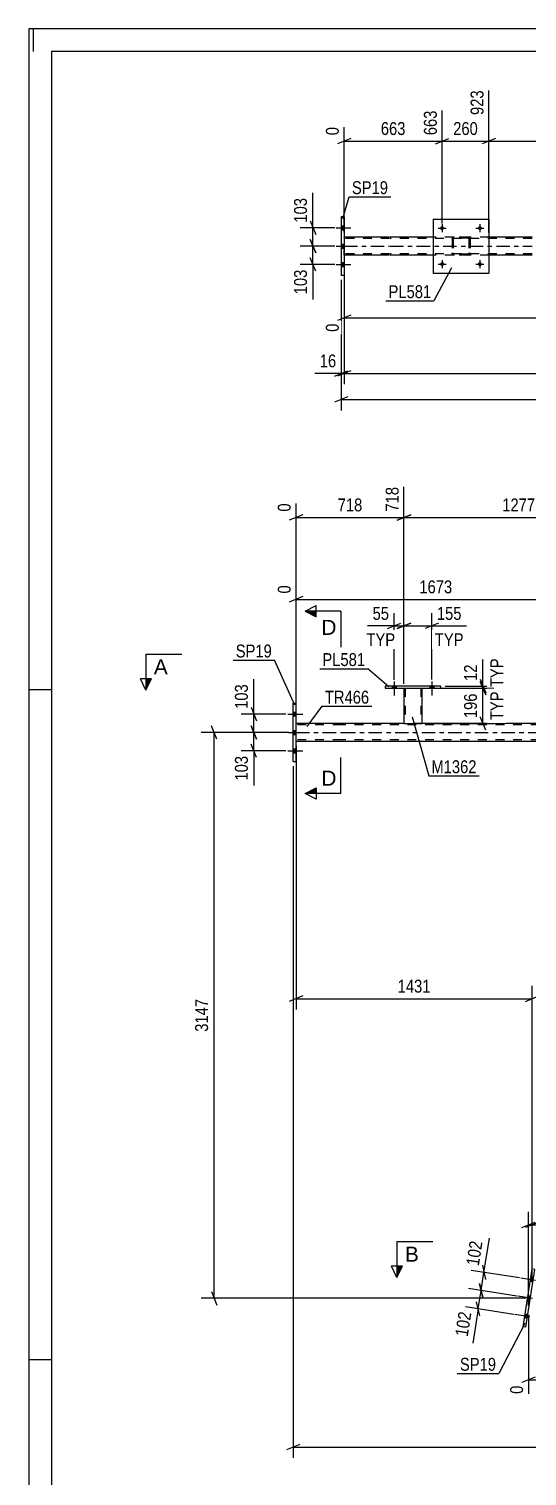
# Model space of a CAD drawing. Header units: millimetres. Extents: x 0 to 841, y 0 to 594.
# Drawn here: x 0 to 110.9, y 272.1 to 594 of the extents above; entities that cross this region are included whole.
import ezdxf

# ---------------------------------------------------------------- set-up
doc = ezdxf.new("R2010")
doc.units = ezdxf.units.MM
doc.linetypes.add('DXK_LINE_DOT2', pattern=[3.9198, 1.9599, -1.9599])
doc.linetypes.add('DXK_LINE_DOT3', pattern=[5.9187, 2.979, -0.9799, 0.9799, -0.9799])
doc.styles.add('Arial', font='ARIAL.TTF', dxfattribs={"height": 0.2})
doc.styles.add('Arial Narrow', font='ARIALN.TTF', dxfattribs={"height": 0.2})

# ---------------------------------------------------------------- blocks, each defined once
blk = doc.blocks.new('Unknown-318887585-1133 - 12244')
at = {"color": 5, "linetype": 'Continuous'}
for p, q in [((841, 594), (0, 594)), ((0, 594), (0, 0)), ((1, 589), (1, 594)), ((836, 589), (5, 589)), ((5, 589), (5, 5)), ((5, 447), (0, 447)), ((5, 298), (0, 298))]:
    blk.add_line(p, q, dxfattribs=at)
blk = doc.blocks.new('Bolt-318887585-5490 - 5449')
at = {"linetype": 'Continuous'}
for points in [[(92.42, 549.69, -1), (91.54, 549.69, -1)], [(100.82, 549.69, -1), (99.94, 549.69, -1)]]:
    blk.add_hatch(color=1, dxfattribs=at).paths.add_polyline_path(points)
at = {"color": 1, "linetype": 'Continuous'}
for p, q in [((91.98, 550.57), (91.98, 548.81)), ((100.38, 550.57), (100.38, 548.81)), ((91.1, 549.69), (92.86, 549.69)), ((99.5, 549.69), (101.26, 549.69))]:
    blk.add_line(p, q, dxfattribs=at)
blk = doc.blocks.new('Bolt-318887585-5491 - 5449')
at = {"linetype": 'Continuous'}
for points in [[(92.42, 541.69, -1), (91.54, 541.69, -1)], [(100.82, 541.69, -1), (99.94, 541.69, -1)]]:
    blk.add_hatch(color=1, dxfattribs=at).paths.add_polyline_path(points)
at = {"color": 1, "linetype": 'Continuous'}
for p, q in [((91.1, 541.69), (92.86, 541.69)), ((91.98, 542.57), (91.98, 540.81)), ((99.5, 541.69), (101.26, 541.69)), ((100.38, 542.57), (100.38, 540.81))]:
    blk.add_line(p, q, dxfattribs=at)
blk = doc.blocks.new('Part-318887585-5522 - 5449')
at = {"color": 2, "linetype": 'Continuous'}
for p, q in [((89.98, 551.69), (89.98, 539.69)), ((89.98, 551.69), (102.38, 551.69)), ((102.38, 551.69), (102.38, 539.69)), ((89.98, 539.69), (102.38, 539.69))]:
    blk.add_line(p, q, dxfattribs=at)
blk = doc.blocks.new('Part-318887585-5523 - 5449')
at = {"color": 7, "linetype": 'DXK_LINE_DOT2'}
for p, q in [((94.18, 547.21), (94.22, 547.4)), ((94.22, 547.4), (94.18, 547.21)), ((94.18, 547.21), (94.18, 544.17)), ((94.42, 547.21), (94.44, 547.3)), ((94.42, 547.21), (94.42, 544.17)), ((94.44, 547.3), (94.49, 547.38)), ((94.48, 547.66), (94.66, 547.69)), ((94.66, 547.69), (94.48, 547.66)), ((94.49, 547.38), (94.57, 547.43)), ((94.57, 547.43), (94.66, 547.45)), ((97.7, 547.69), (94.66, 547.69)), ((97.7, 547.45), (94.66, 547.45)), ((97.7, 547.69), (97.88, 547.66)), ((97.88, 547.66), (97.7, 547.69)), ((97.7, 547.45), (97.79, 547.43)), ((97.79, 547.43), (97.87, 547.38)), ((97.87, 547.38), (97.92, 547.3)), ((97.92, 547.3), (97.94, 547.21)), ((97.94, 547.21), (97.94, 544.17)), ((98.14, 547.4), (98.18, 547.21)), ((98.18, 547.21), (98.14, 547.4)), ((98.18, 547.21), (98.18, 544.17)), ((94.22, 543.99), (94.18, 544.17)), ((94.18, 544.17), (94.22, 543.99)), ((94.44, 544.08), (94.42, 544.17)), ((94.49, 544), (94.44, 544.08)), ((94.57, 543.95), (94.49, 544)), ((97.87, 544), (97.79, 543.95)), ((97.92, 544.08), (97.87, 544)), ((97.94, 544.17), (97.92, 544.08)), ((98.18, 544.17), (98.14, 543.99)), ((98.14, 543.99), (98.18, 544.17)), ((94.66, 543.69), (94.48, 543.73)), ((94.48, 543.73), (94.66, 543.69)), ((94.66, 543.93), (94.57, 543.95)), ((97.7, 543.93), (94.66, 543.93)), ((97.7, 543.69), (94.66, 543.69)), ((97.79, 543.95), (97.7, 543.93)), ((97.88, 543.73), (97.7, 543.69)), ((97.7, 543.69), (97.88, 543.73))]:
    blk.add_line(p, q, dxfattribs=at)
at = {"color": 7, "linetype": 'DXK_LINE_DOT3'}
blk.add_line((96.18, 545.69), (96.18, 545.69), dxfattribs=at)
at = {"color": 7, "linetype": 'DXK_LINE_DOT2'}
for centre, start, end in [((94.66, 547.21), 112.5, 157.5), ((94.66, 547.21), 112.5, 157.5), ((97.7, 547.21), 22.5, 67.5), ((97.7, 547.21), 22.5, 67.5), ((94.66, 544.17), 202.5, 247.5), ((94.66, 544.17), 202.5, 247.5), ((97.7, 544.17), 292.5, 337.5), ((97.7, 544.17), 292.5, 337.5)]:
    blk.add_arc(centre, 0.48, start, end, dxfattribs=at)
blk = doc.blocks.new('Bolt-318887585-5683 - 5449')
at = {"linetype": 'Continuous'}
for points in [[(70.16, 549.35), (70.16, 550.23), (69.52, 550.23), (69.52, 549.35)], [(70.16, 549.35), (70.16, 550.23), (69.52, 550.23), (69.52, 549.35)], [(70.16, 549.35), (70.16, 550.23), (69.52, 550.23), (69.52, 549.35)], [(70.16, 545.25), (70.16, 546.13), (69.52, 546.13), (69.52, 545.25)], [(70.16, 545.25), (70.16, 546.13), (69.52, 546.13), (69.52, 545.25)], [(70.16, 541.15), (70.16, 542.03), (69.52, 542.03), (69.52, 541.15)], [(70.16, 541.15), (70.16, 542.03), (69.52, 542.03), (69.52, 541.15)], [(70.16, 541.15), (70.16, 542.03), (69.52, 542.03), (69.52, 541.15)]]:
    blk.add_hatch(color=1, dxfattribs=at).paths.add_polyline_path(points)
at = {"color": 1, "linetype": 'Continuous'}
for p, q in [((68.36, 549.79), (71.68, 549.79)), ((68.36, 549.79), (71.68, 549.79)), ((68.36, 549.79), (71.68, 549.79)), ((69.52, 550.23), (70.16, 550.23)), ((69.52, 550.23), (70.16, 550.23)), ((69.52, 550.23), (70.16, 550.23)), ((69.52, 549.35), (70.16, 549.35)), ((69.52, 549.35), (70.16, 549.35)), ((69.52, 549.35), (70.16, 549.35)), ((68.36, 545.69), (71.68, 545.69)), ((68.36, 545.69), (71.68, 545.69)), ((69.52, 546.13), (70.16, 546.13)), ((69.52, 546.13), (70.16, 546.13)), ((69.52, 545.25), (70.16, 545.25)), ((69.52, 545.25), (70.16, 545.25)), ((68.36, 541.59), (71.68, 541.59)), ((68.36, 541.59), (71.68, 541.59)), ((68.36, 541.59), (71.68, 541.59)), ((69.52, 542.03), (70.16, 542.03)), ((69.52, 542.03), (70.16, 542.03)), ((69.52, 542.03), (70.16, 542.03)), ((69.52, 541.15), (70.16, 541.15)), ((69.52, 541.15), (70.16, 541.15)), ((69.52, 541.15), (70.16, 541.15))]:
    blk.add_line(p, q, dxfattribs=at)
blk = doc.blocks.new('Part-318887585-5634 - 5449')
at = {"color": 2, "linetype": 'Continuous'}
for p, q in [((70.16, 552.19), (69.52, 552.19)), ((69.52, 552.19), (69.52, 539.19)), ((70.16, 552.19), (70.16, 539.19)), ((70.16, 539.19), (69.52, 539.19))]:
    blk.add_line(p, q, dxfattribs=at)
blk = doc.blocks.new('Part-318887585-5688 - 5449')
at = {"color": 2, "linetype": 'Continuous'}
for p, q in [((80.28, 547.69), (70.16, 547.69)), ((89.98, 547.69), (80.38, 547.69)), ((111.98, 547.69), (102.38, 547.69)), ((80.28, 543.69), (70.16, 543.69)), ((89.98, 543.69), (80.38, 543.69)), ((111.98, 543.69), (102.38, 543.69))]:
    blk.add_line(p, q, dxfattribs=at)
at = {"color": 7, "linetype": 'DXK_LINE_DOT2'}
for p, q in [((70.16, 543.69), (70.16, 547.69)), ((80.28, 547.37), (70.16, 547.37)), ((111.98, 547.37), (80.38, 547.37)), ((102.38, 547.69), (89.98, 547.69)), ((80.28, 544.01), (70.16, 544.01)), ((111.98, 544.01), (80.38, 544.01)), ((102.38, 543.69), (89.98, 543.69))]:
    blk.add_line(p, q, dxfattribs=at)
at = {"color": 7, "linetype": 'DXK_LINE_DOT3'}
for p, q in [((70.16, 545.69), (80.28, 545.69)), ((80.38, 545.69), (111.98, 545.69))]:
    blk.add_line(p, q, dxfattribs=at)
blk = doc.blocks.new('Part-318887585-4047 - 3642')
at = {"color": 2, "linetype": 'Continuous'}
for p, q in [((111.97, 318.19), (109.95, 305.35)), ((110.58, 305.25), (112.6, 318.09)), ((112.6, 318.09), (111.97, 318.19)), ((110.58, 305.25), (109.95, 305.35))]:
    blk.add_line(p, q, dxfattribs=at)
blk = doc.blocks.new('Bolt-318887585-3649 - 3642')
at = {"linetype": 'Continuous'}
for points in [[(80.84, 447.37), (81.72, 447.37), (81.72, 447.85), (80.84, 447.85)], [(89.24, 447.37), (90.12, 447.37), (90.12, 447.85), (89.24, 447.85)]]:
    blk.add_hatch(color=1, dxfattribs=at).paths.add_polyline_path(points)
at = {"color": 1, "linetype": 'Continuous'}
for p, q in [((80.84, 447.85), (80.84, 447.37)), ((81.28, 448.85), (81.28, 445.73)), ((81.72, 447.85), (81.72, 447.37)), ((89.24, 447.85), (89.24, 447.37)), ((89.68, 448.85), (89.68, 445.73)), ((90.12, 447.85), (90.12, 447.37))]:
    blk.add_line(p, q, dxfattribs=at)
blk = doc.blocks.new('Bolt-318887585-3650 - 3642')
at = {"linetype": 'Continuous'}
for points in [[(80.84, 447.37), (81.72, 447.37), (81.72, 447.85), (80.84, 447.85)], [(89.24, 447.37), (90.12, 447.37), (90.12, 447.85), (89.24, 447.85)]]:
    blk.add_hatch(color=1, dxfattribs=at).paths.add_polyline_path(points)
at = {"color": 1, "linetype": 'Continuous'}
for p, q in [((80.84, 447.85), (80.84, 447.37)), ((81.28, 448.85), (81.28, 445.73)), ((81.72, 447.85), (81.72, 447.37)), ((89.24, 447.85), (89.24, 447.37)), ((89.68, 448.85), (89.68, 445.73)), ((90.12, 447.85), (90.12, 447.37))]:
    blk.add_line(p, q, dxfattribs=at)
blk = doc.blocks.new('Part-318887585-3680 - 3642')
at = {"color": 7, "linetype": 'DXK_LINE_DOT2'}
for p, q in [((83.48, 447.38), (87.48, 447.38)), ((83.48, 447.37), (83.48, 447.38)), ((83.48, 447.38), (83.48, 447.37)), ((83.72, 447.38), (83.72, 439.53)), ((87.24, 447.38), (87.24, 439.53)), ((87.48, 447.38), (87.48, 447.37)), ((87.48, 447.37), (87.48, 447.38)), ((87.18, 439.53), (87.22, 439.53)), ((87.18, 439.53), (87.22, 439.53)), ((87.22, 439.53), (87.24, 439.53)), ((87.22, 439.53), (87.24, 439.53))]:
    blk.add_line(p, q, dxfattribs=at)
at = {"color": 2, "linetype": 'Continuous'}
for p, q in [((83.48, 447.37), (83.48, 439.53)), ((87.48, 447.37), (87.48, 439.53)), ((83.48, 439.53), (87.48, 439.53))]:
    blk.add_line(p, q, dxfattribs=at)
blk = doc.blocks.new('Part-318887585-3685 - 3642')
at = {"color": 2, "linetype": 'Continuous'}
for p, q in [((79.28, 447.85), (79.28, 447.37)), ((91.68, 447.85), (79.28, 447.85)), ((91.68, 447.37), (91.68, 447.85)), ((79.28, 447.37), (91.68, 447.37))]:
    blk.add_line(p, q, dxfattribs=at)
blk = doc.blocks.new('Bolt-318887585-3907 - 3642')
at = {"linetype": 'Continuous'}
for points in [[(111.66, 316.26), (111.53, 315.39), (112.16, 315.29), (112.3, 316.16)], [(111.66, 316.26), (111.53, 315.39), (112.16, 315.29), (112.3, 316.16)], [(111.66, 316.26), (111.53, 315.39), (112.16, 315.29), (112.3, 316.16)], [(111.03, 312.21), (110.89, 311.34), (111.52, 311.24), (111.66, 312.11)], [(111.03, 312.21), (110.89, 311.34), (111.52, 311.24), (111.66, 312.11)], [(110.39, 308.16), (110.25, 307.29), (110.89, 307.19), (111.02, 308.06)], [(110.39, 308.16), (110.25, 307.29), (110.89, 307.19), (111.02, 308.06)], [(110.39, 308.16), (110.25, 307.29), (110.89, 307.19), (111.02, 308.06)]]:
    blk.add_hatch(color=1, dxfattribs=at).paths.add_polyline_path(points)
at = {"color": 1, "linetype": 'Continuous'}
for p, q in [((112.74, 315.64), (109.46, 316.16)), ((112.74, 315.64), (109.46, 316.16)), ((112.74, 315.64), (109.46, 316.16)), ((112.3, 316.16), (111.66, 316.26)), ((112.3, 316.16), (111.66, 316.26)), ((112.3, 316.16), (111.66, 316.26)), ((112.16, 315.29), (111.53, 315.39)), ((112.16, 315.29), (111.53, 315.39)), ((112.16, 315.29), (111.53, 315.39)), ((112.11, 311.59), (108.83, 312.11)), ((112.11, 311.59), (108.83, 312.11)), ((111.52, 311.24), (110.89, 311.34)), ((111.52, 311.24), (110.89, 311.34)), ((111.66, 312.11), (111.03, 312.21)), ((111.66, 312.11), (111.03, 312.21)), ((111.47, 307.54), (108.19, 308.06)), ((111.47, 307.54), (108.19, 308.06)), ((111.47, 307.54), (108.19, 308.06)), ((110.89, 307.19), (110.25, 307.29)), ((110.89, 307.19), (110.25, 307.29)), ((110.89, 307.19), (110.25, 307.29)), ((111.02, 308.06), (110.39, 308.16)), ((111.02, 308.06), (110.39, 308.16)), ((111.02, 308.06), (110.39, 308.16))]:
    blk.add_line(p, q, dxfattribs=at)
blk = doc.blocks.new('Bolt-318887585-3908 - 3642')
at = {"linetype": 'Continuous'}
for points in [[(59.46, 441.19), (59.46, 442.07), (58.82, 442.07), (58.82, 441.19)], [(59.46, 441.19), (59.46, 442.07), (58.82, 442.07), (58.82, 441.19)], [(59.46, 441.19), (59.46, 442.07), (58.82, 442.07), (58.82, 441.19)], [(59.46, 437.09), (59.46, 437.97), (58.82, 437.97), (58.82, 437.09)], [(59.46, 437.09), (59.46, 437.97), (58.82, 437.97), (58.82, 437.09)], [(59.46, 432.99), (59.46, 433.87), (58.82, 433.87), (58.82, 432.99)], [(59.46, 432.99), (59.46, 433.87), (58.82, 433.87), (58.82, 432.99)], [(59.46, 432.99), (59.46, 433.87), (58.82, 433.87), (58.82, 432.99)]]:
    blk.add_hatch(color=1, dxfattribs=at).paths.add_polyline_path(points)
at = {"color": 1, "linetype": 'Continuous'}
for p, q in [((57.66, 441.63), (60.98, 441.63)), ((57.66, 441.63), (60.98, 441.63)), ((57.66, 441.63), (60.98, 441.63)), ((58.82, 442.07), (59.46, 442.07)), ((58.82, 442.07), (59.46, 442.07)), ((58.82, 442.07), (59.46, 442.07)), ((58.82, 441.19), (59.46, 441.19)), ((58.82, 441.19), (59.46, 441.19)), ((58.82, 441.19), (59.46, 441.19)), ((58.82, 437.97), (59.46, 437.97)), ((58.82, 437.97), (59.46, 437.97)), ((57.66, 437.53), (60.98, 437.53)), ((57.66, 437.53), (60.98, 437.53)), ((58.82, 437.09), (59.46, 437.09)), ((58.82, 437.09), (59.46, 437.09)), ((57.66, 433.43), (60.98, 433.43)), ((57.66, 433.43), (60.98, 433.43)), ((57.66, 433.43), (60.98, 433.43)), ((58.82, 433.87), (59.46, 433.87)), ((58.82, 433.87), (59.46, 433.87)), ((58.82, 433.87), (59.46, 433.87)), ((58.82, 432.99), (59.46, 432.99)), ((58.82, 432.99), (59.46, 432.99)), ((58.82, 432.99), (59.46, 432.99))]:
    blk.add_line(p, q, dxfattribs=at)
blk = doc.blocks.new('Part-318887585-4073 - 3642')
at = {"color": 2, "linetype": 'Continuous'}
for p, q in [((69.58, 439.53), (59.46, 439.53)), ((83.48, 439.53), (69.68, 439.53)), ((134.56, 439.53), (87.48, 439.53)), ((69.58, 435.53), (59.46, 435.53)), ((121.68, 435.53), (69.68, 435.53))]:
    blk.add_line(p, q, dxfattribs=at)
at = {"color": 7, "linetype": 'DXK_LINE_DOT2'}
for p, q in [((59.46, 435.53), (59.46, 439.53)), ((69.58, 439.21), (59.46, 439.21)), ((776.11, 439.21), (69.68, 439.21)), ((87.48, 439.53), (83.48, 439.53)), ((69.58, 435.85), (59.46, 435.85)), ((776.11, 435.85), (69.68, 435.85))]:
    blk.add_line(p, q, dxfattribs=at)
at = {"color": 7, "linetype": 'DXK_LINE_DOT3'}
for p, q in [((59.46, 437.53), (69.58, 437.53)), ((69.68, 437.53), (776.11, 437.53))]:
    blk.add_line(p, q, dxfattribs=at)
blk = doc.blocks.new('Part-318887585-4092 - 3642')
at = {"color": 2, "linetype": 'Continuous'}
for p, q in [((58.82, 431.03), (58.82, 444.03)), ((58.82, 444.03), (59.46, 444.03)), ((59.46, 431.03), (59.46, 444.03)), ((58.82, 431.03), (59.46, 431.03))]:
    blk.add_line(p, q, dxfattribs=at)
blk = doc.blocks.new('StraightDimension-318887585-6262 - 5449')
at = {"color": 7, "linetype": 'Continuous'}
for p, q in [((102.38, 548.69), (102.38, 580.34)), ((91.98, 550.69), (91.98, 575.84)), ((90.48, 568.46), (93.48, 569.66)), ((91.98, 569.06), (102.38, 569.06)), ((103.88, 569.66), (100.88, 568.46))]:
    blk.add_line(p, q, dxfattribs=at)
at = {"color": 0}
blk.add_wipeout([(100.52, 569.81), (100.52, 574.01), (93.84, 574.01), (93.84, 569.81)], dxfattribs=at)
at = {"color": 0, "linetype": 'Continuous'}
blk.add_wipeout([(101.78, 580.94), (97.58, 580.94), (97.58, 574.26), (101.78, 574.26)], dxfattribs=at)
at = {"color": 3, "linetype": 'Continuous', "style": 'Arial Narrow'}
blk.add_text('923', height=2.863, rotation=90.0002, dxfattribs=at).set_placement((101.18, 574.86))
at = {"color": 3, "style": 'Arial Narrow'}
blk.add_text('260', height=2.863, dxfattribs=at).set_placement((94.44, 570.41))
blk = doc.blocks.new('StraightDimension-318887585-6276 - 5449')
at = {"color": 7, "linetype": 'Continuous'}
for p, q in [((91.98, 550.69), (91.98, 575.84)), ((70.16, 548.69), (70.16, 572.18)), ((71.66, 569.66), (68.66, 568.46)), ((70.16, 569.06), (91.98, 569.06)), ((90.48, 568.46), (93.48, 569.66))]:
    blk.add_line(p, q, dxfattribs=at)
at = {"color": 0, "linetype": 'Continuous'}
for points in [[(91.38, 576.44), (87.18, 576.44), (87.18, 569.76), (91.38, 569.76)], [(69.56, 572.78), (65.36, 572.78), (65.36, 569.76), (69.56, 569.76)]]:
    blk.add_wipeout(points, dxfattribs=at)
at = {"color": 0}
blk.add_wipeout([(84.41, 569.81), (84.41, 574.01), (77.73, 574.01), (77.73, 569.81)], dxfattribs=at)
at = {"color": 3, "style": 'Arial Narrow'}
blk.add_text('663', height=2.863, dxfattribs=at).set_placement((78.33, 570.41))
at = {"color": 3, "linetype": 'Continuous', "style": 'Arial Narrow'}
for s, height, p in [('663', 2.863, (90.78, 570.36)), ('0', 2.86, (68.96, 570.36))]:
    blk.add_text(s, height=height, rotation=90.0002, dxfattribs=at).set_placement(p)
blk = doc.blocks.new('StraightDimension-318887585-6286 - 5449')
at = {"color": 7, "linetype": 'Continuous'}
for p, q in [((62.63, 547.19), (63.83, 544.19)), ((68.07, 545.69), (60.38, 545.69)), ((63.23, 541.59), (63.23, 545.69)), ((68.07, 541.59), (60.38, 541.59)), ((63.83, 540.09), (62.63, 543.09))]:
    blk.add_line(p, q, dxfattribs=at)
at = {"color": 0}
blk.add_wipeout([(62.48, 541.07), (58.28, 541.07), (58.28, 534.38), (62.48, 534.38)], dxfattribs=at)
at = {"color": 7, "linetype": 'Continuous'}
blk.add_line((63.23, 541.59), (63.23, 533.86), dxfattribs=at)
blk.add_line((63.23, 541.59), (63.23, 533.86), dxfattribs=at)
at = {"color": 3, "style": 'Arial Narrow'}
blk.add_text('103', height=2.863, rotation=90.0002, dxfattribs=at).set_placement((61.88, 534.98))
blk = doc.blocks.new('StraightDimension-318887585-6307 - 5449')
at = {"color": 7, "linetype": 'Continuous'}
for p, q in [((69.52, 538.19), (69.52, 514.99)), ((70.16, 538.19), (70.16, 514.99)), ((68.02, 516.79), (71.02, 517.99)), ((71.66, 517.99), (68.66, 516.79)), ((69.52, 517.39), (70.16, 517.39))]:
    blk.add_line(p, q, dxfattribs=at)
at = {"color": 0}
blk.add_wipeout([(69, 518.14), (69, 522.34), (64.14, 522.34), (64.14, 518.14)], dxfattribs=at)
at = {"color": 7, "linetype": 'Continuous'}
blk.add_line((69.52, 517.39), (63.61, 517.39), dxfattribs=at)
blk.add_line((69.52, 517.39), (63.61, 517.39), dxfattribs=at)
at = {"color": 3, "style": 'Arial Narrow'}
blk.add_text('16', height=2.863, dxfattribs=at).set_placement((64.74, 518.74))
blk = doc.blocks.new('StraightDimension-318887585-6248 - 5449')
at = {"color": 7, "linetype": 'Continuous'}
for p, q in [((102.38, 548.69), (102.38, 580.34)), ((132.36, 550.69), (132.36, 577.67)), ((103.88, 569.66), (100.88, 568.46)), ((102.38, 569.06), (132.36, 569.06)), ((130.86, 568.46), (133.86, 569.66))]:
    blk.add_line(p, q, dxfattribs=at)
at = {"color": 0, "linetype": 'Continuous'}
blk.add_wipeout([(131.76, 578.27), (127.56, 578.27), (127.56, 569.76), (131.76, 569.76)], dxfattribs=at)
at = {"color": 0}
blk.add_wipeout([(121.63, 569.81), (121.63, 574.01), (113.11, 574.01), (113.11, 569.81)], dxfattribs=at)
at = {"color": 3, "linetype": 'Continuous', "style": 'Arial Narrow'}
blk.add_text('1940', height=2.863, rotation=90.0002, dxfattribs=at).set_placement((131.16, 570.36))
at = {"color": 3, "style": 'Arial Narrow'}
blk.add_text('1017', height=2.863, dxfattribs=at).set_placement((113.71, 570.41))
blk = doc.blocks.new('StraightDimension-318887585-6296 - 5449')
at = {"color": 7, "linetype": 'Continuous'}
for p, q in [((62.63, 551.29), (63.83, 548.29)), ((68.07, 549.79), (60.38, 549.79)), ((63.83, 544.19), (62.63, 547.19)), ((63.23, 545.69), (63.23, 549.79)), ((68.07, 545.69), (60.38, 545.69))]:
    blk.add_line(p, q, dxfattribs=at)
at = {"color": 0}
blk.add_wipeout([(62.48, 557), (58.28, 557), (58.28, 550.32), (62.48, 550.32)], dxfattribs=at)
at = {"color": 7, "linetype": 'Continuous'}
blk.add_line((63.23, 549.79), (63.23, 557.53), dxfattribs=at)
blk.add_line((63.23, 549.79), (63.23, 557.53), dxfattribs=at)
at = {"color": 3, "style": 'Arial Narrow'}
blk.add_text('103', height=2.863, rotation=90.0002, dxfattribs=at).set_placement((61.88, 550.92))
blk = doc.blocks.new('StraightDimension-318887585-6317 - 5449')
at = {"color": 7, "linetype": 'Continuous'}
for p, q in [((70.16, 538.19), (70.16, 514.99)), ((71.66, 517.99), (68.66, 516.79)), ((70.16, 517.39), (776.11, 517.39))]:
    blk.add_line(p, q, dxfattribs=at)
blk = doc.blocks.new('StraightDimension-318887585-6338 - 5449')
at = {"color": 7, "linetype": 'Continuous'}
for p, q in [((69.52, 538.19), (69.52, 509.17)), ((71.02, 512.17), (68.02, 510.97)), ((69.52, 511.57), (776.75, 511.57))]:
    blk.add_line(p, q, dxfattribs=at)
blk = doc.blocks.new('StraightDimension-318887585-6380 - 5449')
at = {"color": 7, "linetype": 'Continuous'}
for p, q in [((70.16, 542.69), (70.16, 526.64)), ((71.66, 530.37), (68.66, 529.17)), ((70.16, 529.77), (719.93, 529.77))]:
    blk.add_line(p, q, dxfattribs=at)
at = {"color": 0, "linetype": 'Continuous'}
blk.add_wipeout([(69.56, 529.07), (65.36, 529.07), (65.36, 526.04), (69.56, 526.04)], dxfattribs=at)
at = {"color": 3, "linetype": 'Continuous', "style": 'Arial Narrow'}
blk.add_text('0', height=2.86, rotation=90.0002, dxfattribs=at).set_placement((68.96, 526.64))
blk = doc.blocks.new('StraightDimension-318887585-4803 - 3642')
at = {"color": 7, "linetype": 'Continuous'}
for p, q in [((121.68, 436.53), (121.68, 475.74)), ((59.46, 445.03), (59.46, 470.26)), ((60.96, 467.73), (57.96, 466.53)), ((59.46, 467.13), (121.68, 467.13)), ((120.18, 466.53), (123.18, 467.73))]:
    blk.add_line(p, q, dxfattribs=at)
at = {"color": 0, "linetype": 'Continuous'}
for points in [[(121.08, 476.34), (116.88, 476.34), (116.88, 467.83), (121.08, 467.83)], [(58.86, 470.86), (54.66, 470.86), (54.66, 467.83), (58.86, 467.83)]]:
    blk.add_wipeout(points, dxfattribs=at)
at = {"color": 0}
blk.add_wipeout([(94.83, 467.88), (94.83, 472.08), (86.31, 472.08), (86.31, 467.88)], dxfattribs=at)
at = {"color": 3, "linetype": 'Continuous', "style": 'Arial Narrow'}
for s, height, p in [('1673', 2.863, (120.48, 468.43)), ('0', 2.86, (58.26, 468.43))]:
    blk.add_text(s, height=height, rotation=90.0002, dxfattribs=at).set_placement(p)
at = {"color": 3, "style": 'Arial Narrow'}
blk.add_text('1673', height=2.863, dxfattribs=at).set_placement((86.91, 468.48))
blk = doc.blocks.new('StraightDimension-318887585-5036 - 3642')
at = {"color": 7, "linetype": 'Continuous'}
for p, q in [((83.48, 448.38), (83.48, 492.13)), ((59.46, 440.53), (59.46, 488.47)), ((60.96, 485.95), (57.96, 484.75)), ((59.46, 485.35), (83.48, 485.35)), ((81.98, 484.75), (84.98, 485.95))]:
    blk.add_line(p, q, dxfattribs=at)
at = {"color": 0, "linetype": 'Continuous'}
for points in [[(82.88, 492.73), (78.68, 492.73), (78.68, 486.05), (82.88, 486.05)], [(58.86, 489.07), (54.66, 489.07), (54.66, 486.05), (58.86, 486.05)]]:
    blk.add_wipeout(points, dxfattribs=at)
at = {"color": 0}
blk.add_wipeout([(74.81, 486.1), (74.81, 490.3), (68.13, 490.3), (68.13, 486.1)], dxfattribs=at)
at = {"color": 3, "style": 'Arial Narrow'}
blk.add_text('718', height=2.863, dxfattribs=at).set_placement((68.73, 486.7))
at = {"color": 3, "linetype": 'Continuous', "style": 'Arial Narrow'}
for s, height, p in [('718', 2.863, (82.28, 486.65)), ('0', 2.86, (58.26, 486.65))]:
    blk.add_text(s, height=height, rotation=90.0002, dxfattribs=at).set_placement(p)
blk = doc.blocks.new('StraightDimension-318887585-5026 - 3642')
at = {"color": 7, "linetype": 'Continuous'}
for p, q in [((134.56, 448.38), (134.56, 493.96)), ((83.48, 448.38), (83.48, 492.13)), ((84.98, 485.95), (81.98, 484.75)), ((83.48, 485.35), (134.56, 485.35)), ((133.06, 484.75), (136.06, 485.95))]:
    blk.add_line(p, q, dxfattribs=at)
at = {"color": 0, "linetype": 'Continuous'}
blk.add_wipeout([(133.96, 494.56), (129.76, 494.56), (129.76, 486.05), (133.96, 486.05)], dxfattribs=at)
at = {"color": 0}
blk.add_wipeout([(113.28, 486.1), (113.28, 490.3), (104.76, 490.3), (104.76, 486.1)], dxfattribs=at)
at = {"color": 3, "linetype": 'Continuous', "style": 'Arial Narrow'}
blk.add_text('1995', height=2.863, rotation=90.0002, dxfattribs=at).set_placement((133.36, 486.65))
at = {"color": 3, "style": 'Arial Narrow'}
blk.add_text('1277', height=2.863, dxfattribs=at).set_placement((105.36, 486.7))
blk = doc.blocks.new('StraightDimension-318887585-4867 - 3642')
at = {"color": 7, "linetype": 'Continuous'}
for p, q in [((92.68, 447.85), (103.47, 447.85)), ((100.47, 449.35), (101.67, 446.35)), ((101.67, 445.88), (100.47, 448.88)), ((101.07, 447.38), (101.07, 447.85)), ((88.48, 447.38), (103.47, 447.38))]:
    blk.add_line(p, q, dxfattribs=at)
at = {"color": 0}
blk.add_wipeout([(100.32, 453.23), (96.12, 453.23), (96.12, 448.38), (100.32, 448.38)], dxfattribs=at)
at = {"color": 7, "linetype": 'Continuous'}
blk.add_line((101.07, 447.85), (101.07, 453.76), dxfattribs=at)
at = {"color": 3, "style": 'Arial Narrow'}
blk.add_text('12', height=2.863, rotation=90.0002, dxfattribs=at).set_placement((99.72, 448.98))
at = {"color": 0, "linetype": 'Continuous'}
blk.add_wipeout([(106.17, 454.6), (101.97, 454.6), (101.97, 447.01), (106.17, 447.01)], dxfattribs=at)
at = {"color": 7, "linetype": 'Continuous'}
blk.add_line((101.07, 447.85), (101.07, 453.76), dxfattribs=at)
at = {"color": 3, "linetype": 'Continuous', "style": 'Arial Narrow'}
blk.add_text('TYP', height=2.863, rotation=90.0002, dxfattribs=at).set_placement((105.57, 447.61))
blk = doc.blocks.new('StraightDimension-318887585-11056 - 3642')
at = {"color": 7, "linetype": 'Continuous'}
for p, q in [((81.28, 449.22), (81.28, 464.07)), ((83.48, 448.37), (83.48, 464.07)), ((79.78, 460.62), (82.78, 461.82)), ((81.28, 461.22), (83.48, 461.22)), ((84.98, 461.82), (81.98, 460.62))]:
    blk.add_line(p, q, dxfattribs=at)
at = {"color": 0}
blk.add_wipeout([(80.76, 461.97), (80.76, 466.17), (75.9, 466.17), (75.9, 461.97)], dxfattribs=at)
at = {"color": 7, "linetype": 'Continuous'}
blk.add_line((81.28, 461.22), (75.37, 461.22), dxfattribs=at)
at = {"color": 3, "style": 'Arial Narrow'}
blk.add_text('55', height=2.863, dxfattribs=at).set_placement((76.5, 462.57))
at = {"color": 0, "linetype": 'Continuous'}
blk.add_wipeout([(82.12, 456.12), (82.12, 460.32), (74.53, 460.32), (74.53, 456.12)], dxfattribs=at)
at = {"color": 7, "linetype": 'Continuous'}
blk.add_line((81.28, 461.22), (75.37, 461.22), dxfattribs=at)
at = {"color": 3, "linetype": 'Continuous', "style": 'Arial Narrow'}
blk.add_text('TYP', height=2.863, dxfattribs=at).set_placement((75.13, 456.72))
blk = doc.blocks.new('StraightDimension-318887585-4483 - 3642')
at = {"color": 7, "linetype": 'Continuous'}
for p, q in [((58.82, 430.03), (58.82, 276.17)), ((60.32, 279.17), (57.32, 277.97)), ((58.82, 278.57), (798.37, 278.57))]:
    blk.add_line(p, q, dxfattribs=at)
blk = doc.blocks.new('StraightDimension-318887585-11105 - 3642')
at = {"color": 7, "linetype": 'Continuous'}
for p, q in [((41.82, 436.03), (40.62, 439.03)), ((57.82, 437.53), (38.37, 437.53)), ((41.22, 311.67), (41.22, 437.53)), ((40.62, 313.17), (41.82, 310.17)), ((110.59, 311.67), (38.37, 311.67))]:
    blk.add_line(p, q, dxfattribs=at)
at = {"color": 0}
blk.add_wipeout([(40.47, 378.86), (36.27, 378.86), (36.27, 370.35), (40.47, 370.35)], dxfattribs=at)
at = {"color": 3, "style": 'Arial Narrow'}
blk.add_text('3147', height=2.863, rotation=90.0002, dxfattribs=at).set_placement((39.87, 370.95))
blk = doc.blocks.new('StraightDimension-318887585-4470 - 3642')
at = {"color": 7, "linetype": 'Continuous'}
for p, q in [((165.8, 313.31), (165.8, 284.94)), ((111.18, 308.03), (111.18, 290.42)), ((112.68, 294.15), (109.68, 292.95)), ((111.18, 293.55), (165.8, 293.55)), ((164.3, 292.95), (167.3, 294.15))]:
    blk.add_line(p, q, dxfattribs=at)
at = {"color": 0}
blk.add_wipeout([(142.75, 294.3), (142.75, 298.5), (134.23, 298.5), (134.23, 294.3)], dxfattribs=at)
at = {"color": 0, "linetype": 'Continuous'}
for points in [[(110.58, 292.85), (106.38, 292.85), (106.38, 289.82), (110.58, 289.82)], [(165.2, 292.85), (161, 292.85), (161, 284.34), (165.2, 284.34)]]:
    blk.add_wipeout(points, dxfattribs=at)
at = {"color": 3, "style": 'Arial Narrow'}
blk.add_text('1366', height=2.863, dxfattribs=at).set_placement((134.83, 294.9))
at = {"color": 3, "linetype": 'Continuous', "style": 'Arial Narrow'}
for s, height, p in [('0', 2.86, (109.98, 290.42)), ('1366', 2.863, (164.6, 284.94))]:
    blk.add_text(s, height=height, rotation=90.0002, dxfattribs=at).set_placement(p)
blk = doc.blocks.new('StraightDimension-318887585-4847 - 3642')
at = {"color": 7, "linetype": 'Continuous'}
for p, q in [((59.46, 434.53), (59.46, 375.91)), ((112.01, 315.31), (112.01, 381.16)), ((60.96, 378.91), (57.96, 377.71)), ((59.46, 378.31), (112.01, 378.31)), ((110.51, 377.71), (113.51, 378.91))]:
    blk.add_line(p, q, dxfattribs=at)
at = {"color": 0}
blk.add_wipeout([(89.99, 379.06), (89.99, 383.26), (81.48, 383.26), (81.48, 379.06)], dxfattribs=at)
at = {"color": 3, "style": 'Arial Narrow'}
blk.add_text('1431', height=2.863, dxfattribs=at).set_placement((82.08, 379.66))
blk = doc.blocks.new('StraightDimension-318887585-4875 - 3642')
at = {"color": 7, "linetype": 'Continuous'}
for p, q in [((100.47, 448.88), (101.67, 445.88)), ((88.48, 447.38), (103.47, 447.38)), ((101.07, 439.53), (101.07, 447.38)), ((101.67, 438.03), (100.47, 441.03)), ((88.48, 439.53), (103.47, 439.53))]:
    blk.add_line(p, q, dxfattribs=at)
at = {"color": 0}
blk.add_wipeout([(100.32, 446.8), (96.12, 446.8), (96.12, 440.11), (100.32, 440.11)], dxfattribs=at)
at = {"color": 0, "linetype": 'Continuous'}
blk.add_wipeout([(106.17, 447.25), (101.97, 447.25), (101.97, 439.66), (106.17, 439.66)], dxfattribs=at)
at = {"color": 3, "style": 'Arial Narrow'}
blk.add_text('196', height=2.863, rotation=90.0002, dxfattribs=at).set_placement((99.72, 440.71))
at = {"color": 3, "linetype": 'Continuous', "style": 'Arial Narrow'}
blk.add_text('TYP', height=2.863, rotation=90.0002, dxfattribs=at).set_placement((105.57, 440.26))
blk = doc.blocks.new('StraightDimension-318887585-5058 - 3642')
at = {"color": 7, "linetype": 'Continuous'}
for p, q in [((57.16, 441.63), (47.22, 441.63)), ((49.47, 443.13), (50.67, 440.13)), ((50.07, 437.53), (50.07, 441.63)), ((50.67, 436.03), (49.47, 439.03)), ((57.16, 437.53), (47.22, 437.53))]:
    blk.add_line(p, q, dxfattribs=at)
at = {"color": 0}
blk.add_wipeout([(49.32, 448.84), (45.12, 448.84), (45.12, 442.16), (49.32, 442.16)], dxfattribs=at)
at = {"color": 7, "linetype": 'Continuous'}
blk.add_line((50.07, 441.63), (50.07, 449.37), dxfattribs=at)
blk.add_line((50.07, 441.63), (50.07, 449.37), dxfattribs=at)
at = {"color": 3, "style": 'Arial Narrow'}
blk.add_text('103', height=2.863, rotation=90.0002, dxfattribs=at).set_placement((48.72, 442.76))
blk = doc.blocks.new('StraightDimension-318887585-5068 - 3642')
at = {"color": 7, "linetype": 'Continuous'}
for p, q in [((49.47, 439.03), (50.67, 436.03)), ((57.16, 437.53), (47.22, 437.53)), ((50.67, 431.93), (49.47, 434.93)), ((50.07, 433.43), (50.07, 437.53)), ((57.16, 433.43), (47.22, 433.43))]:
    blk.add_line(p, q, dxfattribs=at)
at = {"color": 0}
blk.add_wipeout([(49.32, 432.91), (45.12, 432.91), (45.12, 426.22), (49.32, 426.22)], dxfattribs=at)
at = {"color": 7, "linetype": 'Continuous'}
blk.add_line((50.07, 433.43), (50.07, 425.7), dxfattribs=at)
blk.add_line((50.07, 433.43), (50.07, 425.7), dxfattribs=at)
at = {"color": 3, "style": 'Arial Narrow'}
blk.add_text('103', height=2.863, rotation=90.0002, dxfattribs=at).set_placement((48.72, 426.82))
blk = doc.blocks.new('StraightDimension-318887585-11055 - 3642')
at = {"color": 7, "linetype": 'Continuous'}
for p, q in [((83.48, 448.37), (83.48, 464.07)), ((89.68, 449.27), (89.68, 464.07)), ((81.98, 460.62), (84.98, 461.82)), ((83.48, 461.22), (89.68, 461.22)), ((91.18, 461.82), (88.18, 460.62))]:
    blk.add_line(p, q, dxfattribs=at)
at = {"color": 0}
blk.add_wipeout([(96.89, 461.97), (96.89, 466.17), (90.21, 466.17), (90.21, 461.97)], dxfattribs=at)
at = {"color": 7, "linetype": 'Continuous'}
blk.add_line((89.68, 461.22), (97.41, 461.22), dxfattribs=at)
at = {"color": 3, "style": 'Arial Narrow'}
blk.add_text('155', height=2.863, dxfattribs=at).set_placement((90.81, 462.57))
at = {"color": 0, "linetype": 'Continuous'}
blk.add_wipeout([(97.34, 456.12), (97.34, 460.32), (89.75, 460.32), (89.75, 456.12)], dxfattribs=at)
at = {"color": 7, "linetype": 'Continuous'}
blk.add_line((89.68, 461.22), (97.41, 461.22), dxfattribs=at)
at = {"color": 3, "linetype": 'Continuous', "style": 'Arial Narrow'}
blk.add_text('TYP', height=2.863, dxfattribs=at).set_placement((90.35, 456.72))
blk = doc.blocks.new('StraightDimension-318887585-11112 - 3642')
at = {"color": 7, "linetype": 'Continuous'}
for p, q in [((100.93, 319.02), (101.65, 315.87)), ((109.22, 316.2), (98.47, 317.88)), ((100.65, 313.39), (101.29, 317.44)), ((108.59, 312.14), (97.84, 313.83)), ((101.01, 311.82), (100.29, 314.97))]:
    blk.add_line(p, q, dxfattribs=at)
at = {"color": 0}
blk.add_wipeout([(101.67, 324.68), (97.52, 325.33), (96.48, 318.73), (100.63, 318.08)], dxfattribs=at)
at = {"color": 7, "linetype": 'Continuous'}
blk.add_line((101.29, 317.44), (102.49, 325.08), dxfattribs=at)
blk.add_line((101.29, 317.44), (102.49, 325.08), dxfattribs=at)
at = {"color": 3, "style": 'Arial Narrow'}
blk.add_text('102', height=2.863, rotation=81.0735, dxfattribs=at).set_placement((100.13, 318.76))
blk = doc.blocks.new('StraightDimension-318887585-11113 - 3642')
at = {"color": 7, "linetype": 'Continuous'}
for p, q in [((108.59, 312.14), (97.84, 313.83)), ((100.02, 309.34), (100.65, 313.39)), ((100.29, 314.97), (101.01, 311.82)), ((107.95, 308.09), (97.2, 309.78)), ((100.38, 307.77), (99.66, 310.92))]:
    blk.add_line(p, q, dxfattribs=at)
at = {"color": 0}
blk.add_wipeout([(99.2, 308.94), (95.05, 309.59), (94.01, 302.99), (98.16, 302.33)], dxfattribs=at)
at = {"color": 7, "linetype": 'Continuous'}
blk.add_line((100.02, 309.34), (98.82, 301.7), dxfattribs=at)
blk.add_line((100.02, 309.34), (98.82, 301.7), dxfattribs=at)
at = {"color": 3, "style": 'Arial Narrow'}
blk.add_text('102', height=2.863, rotation=81.0735, dxfattribs=at).set_placement((97.66, 303.02))
blk = doc.blocks.new('StraightDimension-318887585-11142 - 3642')
at = {"color": 7, "linetype": 'Continuous'}
for p, q in [((109.68, 327.43), (112.68, 328.63)), ((113.51, 328.63), (110.51, 327.43)), ((111.18, 310.03), (111.18, 330.88)), ((112.01, 315.31), (112.01, 330.88)), ((111.18, 328.03), (112.01, 328.03))]:
    blk.add_line(p, q, dxfattribs=at)
at = {"color": 0}
blk.add_wipeout([(117.39, 328.78), (117.39, 332.98), (112.53, 332.98), (112.53, 328.78)], dxfattribs=at)
at = {"color": 7, "linetype": 'Continuous'}
blk.add_line((112.01, 328.03), (117.91, 328.03), dxfattribs=at)
blk.add_line((112.01, 328.03), (117.91, 328.03), dxfattribs=at)
at = {"color": 3, "style": 'Arial Narrow'}
blk.add_text('21', height=2.863, dxfattribs=at).set_placement((113.13, 329.38))
blk = doc.blocks.new('Mark-318887585-5518 - 5449')
at = {"color": 0}
blk.add_wipeout([(89.55, 534.13), (89.55, 537.13), (80.05, 537.13), (80.05, 534.13)], dxfattribs=at)
blk.add_wipeout([(89.55, 534.13), (89.55, 537.13), (80.05, 537.13), (80.05, 534.13)], dxfattribs=at)
at = {"color": 30, "linetype": 'Continuous'}
for p in [(94.08, 540.86), (79.45, 533.53)]:
    blk.add_line(p, (90.15, 533.53), dxfattribs=at)
at = {"color": 3, "style": 'Arial Narrow'}
blk.add_text('PL581', height=2.863, dxfattribs=at).set_placement((80.05, 534.13))
blk = doc.blocks.new('Mark-318887585-5630 - 5449')
at = {"color": 0}
blk.add_wipeout([(79.94, 557.27), (79.94, 560.27), (71.9, 560.27), (71.9, 557.27)], dxfattribs=at)
blk.add_wipeout([(79.94, 557.27), (79.94, 560.27), (71.9, 560.27), (71.9, 557.27)], dxfattribs=at)
at = {"color": 30, "linetype": 'Continuous'}
for p, q in [((69.84, 551.83), (71.3, 556.67)), ((71.3, 556.67), (80.54, 556.67))]:
    blk.add_line(p, q, dxfattribs=at)
at = {"color": 3, "style": 'Arial Narrow'}
blk.add_text('SP19', height=2.863, dxfattribs=at).set_placement((71.9, 557.27))
blk = doc.blocks.new('Mark-318887585-3676 - 3642')
at = {"color": 0}
blk.add_wipeout([(99.65, 428.47), (99.65, 431.47), (89.59, 431.47), (89.59, 428.47)], dxfattribs=at)
blk.add_wipeout([(99.65, 428.47), (99.65, 431.47), (89.59, 431.47), (89.59, 428.47)], dxfattribs=at)
at = {"color": 30, "linetype": 'Continuous'}
for p, q in [((85.29, 440.98), (88.99, 427.87)), ((88.99, 427.87), (100.25, 427.87))]:
    blk.add_line(p, q, dxfattribs=at)
at = {"color": 3, "style": 'Arial Narrow'}
blk.add_text('M1362', height=2.863, dxfattribs=at).set_placement((89.59, 428.47))
blk = doc.blocks.new('Mark-318887585-3681 - 3642')
at = {"color": 0}
blk.add_wipeout([(74.84, 452.3), (74.84, 455.3), (65.33, 455.3), (65.33, 452.3)], dxfattribs=at)
blk.add_wipeout([(74.84, 452.3), (74.84, 455.3), (65.33, 455.3), (65.33, 452.3)], dxfattribs=at)
at = {"color": 30, "linetype": 'Continuous'}
for p in [(64.73, 451.7), (80.14, 447.66)]:
    blk.add_line(p, (75.44, 451.7), dxfattribs=at)
at = {"color": 3, "style": 'Arial Narrow'}
blk.add_text('PL581', height=2.863, dxfattribs=at).set_placement((65.33, 452.3))
blk = doc.blocks.new('SectionMark-318887585-5361 - 3642')
at = {"color": 6, "linetype": 'Continuous'}
for p, q in [((81.93, 324.31), (81.93, 316.31)), ((81.93, 316.31), (80.68, 318.81))]:
    blk.add_line(p, q, dxfattribs=at)
at = {"color": 0, "linetype": 'Continuous'}
blk.add_wipeout([(86.79, 319.81), (86.79, 323.31), (83.68, 323.31), (83.68, 319.81)], dxfattribs=at)
at = {"linetype": 'Continuous'}
blk.add_hatch(color=6, dxfattribs=at).paths.add_polyline_path([(81.93, 318.81), (83.18, 318.81), (81.93, 316.31)])
at = {"color": 6, "linetype": 'Continuous'}
for p, q in [((81.93, 324.31), (89.93, 324.31)), ((83.18, 318.81), (80.68, 318.81)), ((81.93, 316.31), (83.18, 318.81))]:
    blk.add_line(p, q, dxfattribs=at)
at = {"color": 3, "linetype": 'Continuous', "style": 'Arial'}
blk.add_text('B', height=3.34, dxfattribs=at).set_placement((83.68, 319.81))
blk = doc.blocks.new('Mark-318887585-4043 - 3642')
at = {"color": 0}
blk.add_wipeout([(103.98, 295.56), (103.98, 298.56), (95.94, 298.56), (95.94, 295.56)], dxfattribs=at)
blk.add_wipeout([(103.98, 295.56), (103.98, 298.56), (95.94, 298.56), (95.94, 295.56)], dxfattribs=at)
at = {"color": 30, "linetype": 'Continuous'}
for p in [(110.39, 306.05), (95.34, 294.96)]:
    blk.add_line(p, (104.58, 294.96), dxfattribs=at)
at = {"color": 3, "style": 'Arial Narrow'}
blk.add_text('SP19', height=2.863, dxfattribs=at).set_placement((95.94, 295.56))
blk = doc.blocks.new('Mark-318887585-4069 - 3642')
at = {"color": 0}
blk.add_wipeout([(75.75, 443.94), (75.75, 446.94), (65.88, 446.94), (65.88, 443.94)], dxfattribs=at)
blk.add_wipeout([(75.75, 443.94), (75.75, 446.94), (65.88, 446.94), (65.88, 443.94)], dxfattribs=at)
at = {"color": 30, "linetype": 'Continuous'}
for p, q in [((61.94, 438.82), (65.28, 443.34)), ((65.28, 443.34), (76.35, 443.34))]:
    blk.add_line(p, q, dxfattribs=at)
at = {"color": 3, "style": 'Arial Narrow'}
blk.add_text('TR466', height=2.863, dxfattribs=at).set_placement((65.88, 443.94))
blk = doc.blocks.new('Mark-318887585-4088 - 3642')
at = {"color": 0}
blk.add_wipeout([(54.08, 454.21), (54.08, 457.21), (46.04, 457.21), (46.04, 454.21)], dxfattribs=at)
blk.add_wipeout([(54.08, 454.21), (54.08, 457.21), (46.04, 457.21), (46.04, 454.21)], dxfattribs=at)
at = {"color": 30, "linetype": 'Continuous'}
for p in [(45.44, 453.61), (59.18, 443.59)]:
    blk.add_line(p, (54.68, 453.61), dxfattribs=at)
at = {"color": 3, "style": 'Arial Narrow'}
blk.add_text('SP19', height=2.863, dxfattribs=at).set_placement((46.04, 454.21))
blk = doc.blocks.new('SectionMark-318887585-5367 - 3642')
at = {"color": 6, "linetype": 'Continuous'}
for p, q in [((26.05, 454.93), (26.05, 446.93)), ((26.05, 446.93), (24.8, 449.43))]:
    blk.add_line(p, q, dxfattribs=at)
at = {"color": 0, "linetype": 'Continuous'}
blk.add_wipeout([(30.91, 450.43), (30.91, 453.93), (27.8, 453.93), (27.8, 450.43)], dxfattribs=at)
at = {"linetype": 'Continuous'}
blk.add_hatch(color=6, dxfattribs=at).paths.add_polyline_path([(26.05, 449.43), (27.3, 449.43), (26.05, 446.93)])
at = {"color": 6, "linetype": 'Continuous'}
for p, q in [((26.05, 454.93), (34.05, 454.93)), ((27.3, 449.43), (24.8, 449.43)), ((26.05, 446.93), (27.3, 449.43))]:
    blk.add_line(p, q, dxfattribs=at)
at = {"color": 3, "linetype": 'Continuous', "style": 'Arial'}
blk.add_text('A', height=3.34, dxfattribs=at).set_placement((27.8, 450.43))
blk = doc.blocks.new('SectionMark-318887585-5371 - 3642')
at = {"color": 6, "linetype": 'Continuous'}
for p, q in [((61.46, 464.48), (63.96, 465.73)), ((69.46, 464.48), (61.46, 464.48)), ((69.46, 423.93), (61.46, 423.93)), ((63.96, 422.68), (61.46, 423.93))]:
    blk.add_line(p, q, dxfattribs=at)
at = {"color": 0, "linetype": 'Continuous'}
for points in [[(68.46, 459.23), (68.46, 462.73), (65.09, 462.73), (65.09, 459.23)], [(68.46, 425.68), (68.46, 429.18), (65.09, 429.18), (65.09, 425.68)]]:
    blk.add_wipeout(points, dxfattribs=at)
at = {"linetype": 'Continuous'}
for points in [[(63.96, 464.48), (63.96, 463.23), (61.46, 464.48)], [(63.96, 425.18), (63.96, 423.93), (61.46, 423.93)]]:
    blk.add_hatch(color=6, dxfattribs=at).paths.add_polyline_path(points)
at = {"color": 6, "linetype": 'Continuous'}
for p, q in [((61.46, 464.48), (63.96, 463.23)), ((63.96, 463.23), (63.96, 465.73)), ((69.46, 464.48), (69.46, 456.48)), ((69.46, 423.93), (69.46, 431.93)), ((61.46, 423.93), (63.96, 425.18)), ((63.96, 425.18), (63.96, 422.68))]:
    blk.add_line(p, q, dxfattribs=at)
at = {"color": 3, "linetype": 'Continuous', "style": 'Arial'}
for p in [(65.09, 459.23), (65.09, 425.68)]:
    blk.add_text('D', height=3.34, dxfattribs=at).set_placement(p)

msp = doc.modelspace()

# ---------------------------------------------------------------- block references
for name in ['Unknown-318887585-1133 - 12244', 'Part-318887585-5634 - 5449', 'Part-318887585-5522 - 5449', 'Bolt-318887585-5490 - 5449', 'Bolt-318887585-5683 - 5449', 'Part-318887585-5688 - 5449', 'Part-318887585-5523 - 5449', 'Bolt-318887585-5491 - 5449', 'Part-318887585-3685 - 3642', 'Bolt-318887585-3649 - 3642', 'Bolt-318887585-3650 - 3642', 'Part-318887585-3680 - 3642', 'Bolt-318887585-3908 - 3642', 'Part-318887585-4092 - 3642', 'Part-318887585-4073 - 3642', 'Bolt-318887585-3907 - 3642', 'Part-318887585-4047 - 3642']:
    msp.add_blockref(name, (0, 0))

# ---------------------------------------------------------------- next in the draw order: block references
for name in ['StraightDimension-318887585-6262 - 5449', 'StraightDimension-318887585-4803 - 3642', 'StraightDimension-318887585-4483 - 3642']:
    msp.add_blockref(name, (0, 0))

# ---------------------------------------------------------------- next in the draw order: block references
for name in ['StraightDimension-318887585-6248 - 5449', 'StraightDimension-318887585-6276 - 5449', 'StraightDimension-318887585-5036 - 3642']:
    msp.add_blockref(name, (0, 0))

# ---------------------------------------------------------------- next in the draw order: block references
for name in ['Mark-318887585-5630 - 5449', 'StraightDimension-318887585-6286 - 5449', 'StraightDimension-318887585-5026 - 3642', 'StraightDimension-318887585-11105 - 3642']:
    msp.add_blockref(name, (0, 0))

# ---------------------------------------------------------------- next in the draw order: block references
for name in ['StraightDimension-318887585-6296 - 5449', 'StraightDimension-318887585-6307 - 5449', 'StraightDimension-318887585-11056 - 3642', 'StraightDimension-318887585-4867 - 3642', 'StraightDimension-318887585-4847 - 3642', 'StraightDimension-318887585-4470 - 3642']:
    msp.add_blockref(name, (0, 0))

# ---------------------------------------------------------------- next in the draw order: block references
for name in ['StraightDimension-318887585-6317 - 5449', 'Mark-318887585-3681 - 3642', 'StraightDimension-318887585-5058 - 3642', 'StraightDimension-318887585-4875 - 3642', 'StraightDimension-318887585-11112 - 3642']:
    msp.add_blockref(name, (0, 0))

# ---------------------------------------------------------------- next in the draw order: block references
for name in ['StraightDimension-318887585-6338 - 5449', 'StraightDimension-318887585-11055 - 3642', 'Mark-318887585-4088 - 3642', 'Mark-318887585-4069 - 3642', 'Mark-318887585-3676 - 3642', 'StraightDimension-318887585-5068 - 3642', 'StraightDimension-318887585-11113 - 3642']:
    msp.add_blockref(name, (0, 0))

# ---------------------------------------------------------------- next in the draw order: block references
for name in ['StraightDimension-318887585-6380 - 5449', 'SectionMark-318887585-5367 - 3642', 'StraightDimension-318887585-11142 - 3642', 'Mark-318887585-4043 - 3642']:
    msp.add_blockref(name, (0, 0))

# ---------------------------------------------------------------- next in the draw order: block references
for name in ['Mark-318887585-5518 - 5449', 'SectionMark-318887585-5371 - 3642', 'SectionMark-318887585-5361 - 3642']:
    msp.add_blockref(name, (0, 0))

doc.saveas('drawing.dxf')
